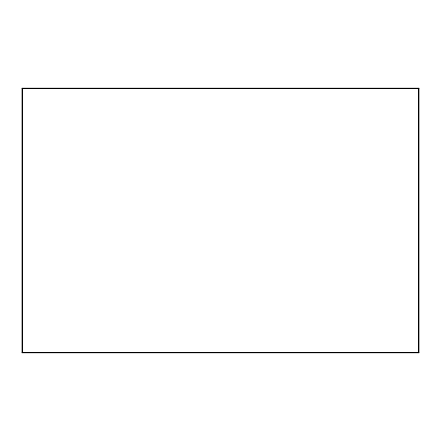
<?xml version="1.0" encoding="UTF-8"?>
<svg xmlns="http://www.w3.org/2000/svg" width="441" height="441" viewBox="0 0 441 441"><rect width="100%" height="100%" fill="white"/><g stroke="black" fill="none" stroke-linecap="round" stroke-linejoin="round"><path stroke-width="0.66" d="M22.05 352.8L22.508 352.342L418.492 352.342L418.95 352.8L22.05 352.8L22.05 88.2L418.95 88.2L418.95 352.8M418.492 352.342L418.492 88.658L418.95 88.2M22.05 88.2L22.508 88.658L418.492 88.658M22.508 88.658L22.508 352.342"/></g></svg>
